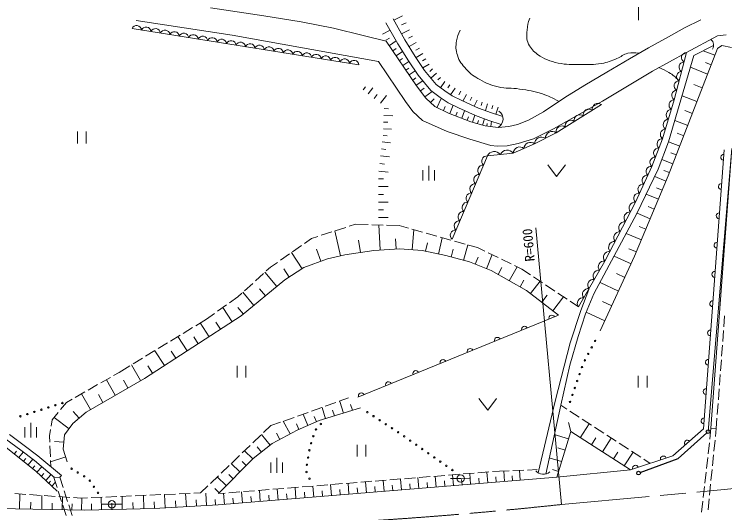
# Model space of a CAD drawing. Units: millimetres, scale not verified. Extents: x 40000 to 680000, y 20000 to 380000.
# Drawn here: x 424482 to 521197, y 274900 to 342792 of the extents above; entities that cross this region are included whole.
import ezdxf
from ezdxf.enums import TextEntityAlignment as Align

# ---------------------------------------------------------------- set-up
doc = ezdxf.new("R2010")
doc.units = ezdxf.units.MM
doc.header["$LTSCALE"] = 1000
doc.linetypes.add('CHAIN', pattern=[18.5, 12, -1.5, 3.5, -1.5])
for name, color, linetype, lineweight in [('M-BMK', 2, 'CHAIN', 13), ('M-STR-HTXT', 7, 'Continuous', 13), ('M-STR-STRC', 7, 'Continuous', 25), ('M-WORK', 1, 'Continuous', 13)]:
    doc.layers.add(name, color=color, linetype=linetype, lineweight=lineweight)
doc.styles.add('ＭＳ ゴシック', font='')
doc.styles.get('ＭＳ ゴシック').set_extended_font_data('MS Gothic')

msp = doc.modelspace()

# ---------------------------------------------------------------- linework, layer by layer
at = {"layer": 'M-BMK'}
msp.add_line((498956, 276028), (524457, 278384), dxfattribs=at)
msp.add_arc((434853, 872594), 600000, 264.81633, 276.13303, dxfattribs=at)
at = {"layer": 'M-STR-HTXT'}
for p, q in [((509459, 342000), (509459, 356000)), ((498956, 276028), (495474, 313708))]:
    msp.add_line(p, q, dxfattribs=at)
at = {"layer": 'M-STR-STRC'}
for p, q in [((514840, 282282), (518747, 285797)), ((509693, 280396), (514840, 282282))]:
    msp.add_line(p, q, dxfattribs=at)
for centre in [(518933, 285964), (509459, 280310)]:
    msp.add_circle(centre, 250, dxfattribs=at)
at = {"layer": 'M-WORK'}
for p, q in [((451179, 343669), (458475, 342578)), ((458475, 342578), (463560, 341773)), ((477337, 342583), (476135, 341991)), ((441063, 341934), (454162, 339923)), ((463560, 341773), (467926, 340883)), ((475083, 341614), (476710, 338735)), ((476041, 342155), (477656, 339298)), ((477810, 341622), (477210, 341326)), ((515734, 340919), (517930, 342043)), ((471406, 335896), (440517, 340845)), ((467926, 340883), (471976, 339878)), ((474630, 340066), (475653, 340607)), ((478284, 340660), (477197, 340124)), ((513551, 339694), (515734, 340919)), ((454162, 339923), (474068, 336361)), ((471976, 339878), (475128, 339126)), ((475053, 339268), (475552, 339532)), ((478713, 339790), (478170, 339522)), ((510806, 338213), (513551, 339694)), ((515970, 337561), (520220, 339832)), ((520220, 339832), (521393, 339972)), ((475128, 339126), (479241, 333060)), ((475545, 338511), (476479, 339145)), ((476710, 338735), (478135, 336456)), ((477656, 339298), (479060, 337051)), ((479179, 338941), (478231, 338378)), ((516987, 337162), (519682, 338531)), ((520776, 338524), (520214, 338125)), ((522113, 338266), (520776, 338524)), ((476014, 337819), (476447, 338112)), ((476484, 337126), (477349, 337713)), ((479629, 338182), (479155, 337901)), ((508214, 336719), (510806, 338213)), ((511364, 335035), (515970, 337561)), ((520214, 338125), (513503, 320801)), ((519852, 337193), (518262, 337809)), ((476928, 336471), (477337, 336749)), ((479060, 337051), (480324, 335136)), ((480079, 337424), (479170, 336884)), ((480511, 336697), (480057, 336427)), ((505138, 334880), (508214, 336719)), ((513551, 325423), (516987, 337162)), ((474068, 336361), (477726, 330908)), ((477372, 335816), (478191, 336371)), ((478135, 336456), (479441, 334477)), ((480943, 335970), (480103, 335471)), ((519359, 335920), (518564, 336228)), ((477807, 335174), (478209, 335446)), ((478243, 334532), (479046, 335076)), ((480324, 335136), (481933, 333221)), ((481401, 335342), (481048, 335005)), ((481941, 334776), (481210, 334081)), ((502150, 333131), (505138, 334880)), ((504575, 330965), (511364, 335035)), ((518866, 334648), (516518, 335558)), ((478720, 333828), (479159, 334126)), ((479197, 333125), (480076, 333721)), ((479441, 334477), (481168, 332421)), ((482497, 334192), (482132, 333844)), ((471990, 332477), (472307, 332884)), ((472642, 331970), (473275, 332784)), ((479241, 333060), (480524, 331336)), ((479780, 332335), (480273, 332702)), ((481933, 333221), (483082, 332340)), ((483087, 333649), (482519, 332771)), ((483789, 333194), (483505, 332756)), ((484491, 332740), (483885, 331804)), ((499418, 331433), (502150, 333131)), ((518139, 332769), (516964, 333224)), ((473484, 331315), (473894, 331841)), ((480367, 331547), (481351, 332280)), ((481168, 332421), (482442, 331445)), ((483082, 332340), (484078, 331676)), ((485260, 332291), (485000, 331798)), ((486049, 331875), (485565, 330959)), ((474327, 330660), (475146, 331713)), ((477726, 330908), (478760, 329529)), ((480524, 331336), (481711, 330207)), ((481145, 330746), (481627, 331253)), ((482018, 330064), (482608, 331334)), ((482442, 331445), (483530, 330719)), ((484078, 331676), (485418, 331025)), ((485418, 331025), (487691, 330003)), ((486782, 331488), (486540, 331030)), ((487515, 331101), (487080, 330278)), ((488191, 330796), (488054, 330351)), ((496533, 329518), (499418, 331433)), ((497872, 327174), (504575, 330965)), ((517411, 330890), (515382, 331676)), ((474826, 329946), (475428, 329926)), ((481711, 330207), (483607, 329326)), ((482895, 329657), (483149, 330205)), ((483530, 330719), (484952, 330028)), ((483776, 329261), (484209, 330389)), ((484952, 330028), (487277, 328983)), ((487691, 330003), (489453, 329365)), ((488903, 330577), (488625, 329677)), ((489623, 330355), (489484, 329905)), ((490343, 330132), (490049, 329179)), ((474793, 328984), (475997, 328943)), ((478760, 329529), (480063, 328323)), ((483607, 329326), (486652, 328158)), ((484588, 328949), (484782, 329457)), ((485399, 328638), (485788, 329652)), ((486879, 328092), (487154, 329039)), ((487277, 328983), (489091, 328326)), ((489453, 329365), (490975, 328855)), ((494477, 328356), (496533, 329518)), ((516782, 329267), (515767, 329660)), ((474763, 328088), (475323, 328069)), ((480063, 328323), (483414, 326829)), ((486136, 328356), (486312, 328816)), ((486652, 328158), (488567, 327602)), ((487558, 327895), (487681, 328319)), ((488237, 327698), (488483, 328547)), ((488791, 327573), (488837, 327927)), ((489091, 328326), (490782, 327760)), ((489356, 327500), (489447, 328207)), ((492971, 327782), (494477, 328356)), ((516153, 327643), (514400, 328322)), ((474732, 327192), (475852, 327154)), ((488567, 327602), (490348, 327372)), ((490348, 327372), (491796, 327501)), ((491796, 327501), (492971, 327782)), ((495153, 325833), (497872, 327174)), ((433086, 326797), (433086, 325197)), ((434286, 325197), (434286, 326797)), ((474687, 326292), (475246, 326226)), ((483414, 326829), (486497, 325776)), ((515610, 326241), (514733, 326580)), ((474581, 325397), (475700, 325265)), ((486497, 325776), (489370, 324933)), ((491591, 324876), (493066, 325163)), ((493066, 325163), (495153, 325833)), ((512144, 321693), (513551, 325423)), ((515066, 324838), (513552, 325425)), ((474468, 324446), (475063, 324375)), ((489370, 324933), (490231, 324837)), ((490231, 324837), (491591, 324876)), ((518933, 285964), (522161, 324492)), ((519320, 286429), (522161, 324492)), ((474356, 323494), (475545, 323354)), ((514597, 323627), (513840, 323920)), ((474235, 322467), (474877, 322391)), ((480893, 320153), (480893, 322153)), ((497106, 322285), (498306, 320685)), ((498306, 320685), (499506, 322285)), ((514128, 322415), (512635, 322994)), ((474113, 321440), (475397, 321289)), ((480093, 320153), (480093, 321553)), ((481693, 320153), (481693, 321553)), ((509236, 315642), (512144, 321693)), ((513665, 321221), (512918, 321510)), ((474064, 320379), (474729, 320382)), ((513503, 320801), (508929, 309860)), ((513182, 320034), (511653, 320673)), ((474069, 319316), (475398, 319321)), ((474073, 318258), (474734, 318261)), ((512160, 317589), (510504, 318281)), ((512671, 318811), (511907, 319131)), ((474078, 317201), (475400, 317207)), ((511606, 316264), (510778, 316610)), ((474082, 316150), (474739, 316153)), ((503395, 304724), (509236, 315642)), ((511052, 314939), (509258, 315689)), ((474087, 315099), (475401, 315105)), ((468184, 313303), (469609, 313770)), ((470085, 313925), (470954, 314210)), ((470954, 314210), (472678, 314149)), ((473178, 314131), (474677, 314078)), ((474313, 310691), (474091, 314099)), ((475176, 314060), (476900, 313999)), ((476900, 313999), (478138, 313652)), ((478619, 313517), (480064, 313112)), ((478658, 310734), (478863, 313449)), ((510452, 313504), (509555, 313879)), ((464938, 312240), (465808, 312525)), ((466283, 312681), (467709, 313147)), ((468912, 309899), (468136, 313287)), ((480545, 312977), (481989, 312572)), ((482471, 312436), (483915, 312031)), ((509852, 312069), (507786, 312932)), ((463986, 311576), (464938, 312240)), ((471604, 310355), (471345, 312042)), ((476486, 310833), (476398, 312191)), ((480469, 310528), (480717, 311642)), ((482251, 310130), (482748, 312359)), ((484396, 311896), (485841, 311491)), ((462346, 310431), (463576, 311289)), ((466235, 309164), (465632, 310795)), ((469485, 310030), (473421, 310633)), ((473421, 310633), (476954, 310863)), ((476954, 310863), (479999, 310633)), ((479999, 310633), (483216, 309915)), ((483959, 309716), (484243, 310777)), ((485656, 309262), (486225, 311383)), ((486322, 311356), (487560, 311009)), ((487560, 311009), (488544, 310531)), ((509161, 310416), (508128, 310847)), ((460706, 309286), (461936, 310144)), ((463656, 308140), (462226, 310346)), ((467101, 309484), (469485, 310030)), ((483216, 309915), (486433, 309053)), ((487227, 308737), (487610, 309701)), ((488768, 308124), (489535, 310050)), ((488994, 310313), (490343, 309658)), ((508929, 309860), (504250, 299657)), ((508433, 308779), (506129, 309835)), ((459344, 308335), (460296, 309000)), ((463913, 308306), (467101, 309484)), ((486433, 309053), (489392, 307876)), ((490793, 309440), (492142, 308785)), ((492592, 308566), (493576, 308089)), ((460223, 305719), (458609, 307664)), ((458790, 307829), (459344, 308335)), ((461891, 306996), (461176, 308099)), ((461299, 306612), (463913, 308306)), ((489392, 307876), (494218, 305175)), ((490333, 307349), (490867, 308304)), ((491859, 306495), (492927, 308404)), ((493576, 308089), (494735, 307315)), ((455381, 301700), (461299, 306612)), ((457313, 306481), (458421, 307492)), ((493340, 305667), (493857, 306592)), ((495151, 307037), (496398, 306204)), ((507588, 306936), (506436, 307464)), ((455835, 305132), (456943, 306144)), ((494763, 304753), (496062, 306428)), ((496814, 305926), (498061, 305093)), ((506743, 305093), (504213, 306253)), ((454912, 304289), (455466, 304795)), ((457112, 303136), (455619, 304935)), ((458668, 304428), (457860, 305400)), ((494218, 305175), (498577, 301794)), ((498477, 304815), (499724, 303982)), ((501595, 302440), (502672, 305326)), ((502246, 302004), (503395, 304724)), ((453802, 303500), (454912, 304289)), ((496275, 303580), (497008, 304525)), ((497787, 302407), (499253, 304297)), ((500140, 303705), (501299, 302931)), ((452172, 302342), (453394, 303211)), ((454128, 300892), (452872, 302840)), ((455673, 301942), (454927, 302841)), ((505815, 303069), (504550, 303649)), ((450655, 301264), (451764, 302052)), ((498577, 301794), (471268, 290638)), ((500141, 298054), (501595, 302440)), ((501238, 298908), (502246, 302004)), ((504887, 301046), (502336, 302215)), ((442196, 293197), (455381, 301700)), ((449192, 300372), (450655, 301264)), ((452570, 299887), (451942, 300861)), ((521177, 301730), (521066, 300234)), ((447484, 299331), (448765, 300112)), ((451012, 298882), (449808, 300748)), ((445776, 298290), (447057, 299071)), ((448026, 296956), (446774, 298898)), ((449519, 297919), (448917, 298852)), ((500112, 294991), (501238, 298908)), ((521028, 299735), (520916, 298239)), ((444068, 297249), (445349, 298030)), ((498100, 290103), (500141, 298054)), ((442361, 296209), (443642, 296989)), ((444919, 294953), (443616, 296974)), ((446473, 295955), (445846, 296926)), ((520879, 297741), (520767, 296245)), ((440653, 295168), (441934, 295948)), ((441670, 292893), (440433, 295034)), ((498861, 289562), (500112, 294991)), ((520730, 295746), (520618, 294250)), ((438006, 293585), (438763, 294016)), ((438763, 294016), (440226, 294908)), ((443302, 293910), (442651, 294921)), ((454815, 294916), (454815, 293316)), ((456015, 293316), (456015, 294916)), ((434277, 288620), (442196, 293197)), ((436269, 292594), (437572, 293337)), ((509415, 293551), (509415, 291951)), ((510615, 291951), (510615, 293551)), ((520581, 293752), (520469, 292256)), ((434531, 291604), (435834, 292347)), ((438245, 290913), (437024, 293025)), ((439958, 291903), (439339, 292973)), ((432793, 290614), (434097, 291357)), ((520432, 291757), (520320, 290262)), ((431602, 289935), (432359, 290366)), ((434866, 288960), (433633, 291093)), ((436555, 289936), (435945, 290992)), ((469985, 290535), (468711, 290081)), ((487725, 290464), (488925, 288864)), ((488925, 288864), (490125, 290464)), ((430777, 288946), (431602, 289935)), ((466356, 289241), (464943, 288737)), ((465997, 287446), (471626, 289205)), ((466854, 287714), (466375, 289247)), ((468240, 289913), (466827, 289409)), ((469301, 288479), (468813, 290051)), ((470533, 288864), (470252, 289634)), ((495805, 280331), (498100, 290103)), ((496820, 280174), (498861, 289562)), ((498861, 289562), (499705, 289011)), ((520283, 289763), (520171, 288267)), ((429632, 287574), (430457, 288563)), ((432477, 287049), (434277, 288620)), ((433304, 287771), (432495, 288699)), ((464472, 288569), (463060, 288065)), ((464461, 286785), (463797, 288328)), ((468080, 288097), (467805, 288869)), ((500124, 288738), (501380, 287918)), ((429492, 286718), (429632, 287574)), ((431952, 286352), (429901, 287897)), ((462034, 285637), (461098, 287365)), ((462589, 287897), (461176, 287393)), ((462972, 286145), (465997, 287446)), ((465641, 287293), (465324, 288031)), ((501799, 287645), (503055, 286825)), ((520134, 287769), (520028, 286362)), ((425938, 285170), (425938, 286570)), ((426738, 285170), (426738, 287170)), ((427538, 285170), (427538, 286570)), ((431309, 285498), (432477, 287049)), ((459431, 286771), (458424, 285811)), ((460705, 287225), (459431, 286771)), ((463226, 286254), (462895, 287026)), ((500222, 285948), (499943, 287195)), ((501529, 285111), (502753, 287023)), ((503474, 286552), (504730, 285733)), ((519152, 284918), (519320, 286429)), ((520028, 286362), (519320, 286429)), ((520028, 286362), (519918, 285267)), ((423826, 285575), (425843, 284074)), ((429272, 285369), (429412, 286225)), ((429312, 284527), (429272, 285369)), ((431156, 283545), (431309, 285498)), ((458062, 285465), (456976, 284430)), ((459302, 284087), (458156, 285555)), ((459594, 284315), (462972, 286145)), ((460651, 284888), (460183, 285752)), ((499932, 284991), (497995, 285578)), ((498345, 279756), (500222, 285948)), ((500222, 285948), (508360, 280741)), ((505149, 285459), (506405, 284640)), ((423360, 284924), (425364, 283433)), ((431232, 284516), (429952, 284617)), ((503037, 284146), (503640, 285089)), ((504545, 283182), (505751, 285067)), ((506824, 284366), (508080, 283547)), ((518930, 282930), (519096, 284421)), ((519868, 284769), (519718, 283277)), ((423143, 283984), (427411, 280583)), ((425364, 283433), (427221, 282041)), ((425843, 284074), (427719, 282667)), ((429407, 282529), (429336, 284028)), ((431711, 281841), (431156, 283545)), ((456615, 284085), (455529, 283050)), ((457026, 282310), (459594, 284315)), ((458128, 283170), (457555, 283904)), ((471161, 284151), (471161, 282551)), ((472361, 282551), (472361, 284151)), ((499462, 283441), (498494, 283735)), ((424498, 282904), (424798, 283280)), ((425100, 282424), (425700, 283176)), ((427719, 282667), (430899, 279981)), ((431490, 282518), (429439, 281850)), ((455167, 282705), (454082, 281670)), ((456961, 282245), (455845, 283352)), ((506032, 282231), (506626, 283160)), ((507518, 281280), (508707, 283138)), ((508499, 283273), (509755, 282454)), ((518709, 280942), (518875, 282433)), ((519667, 282779), (519517, 281287)), ((425734, 281919), (426050, 282315)), ((426368, 281414), (426999, 282206)), ((427221, 282041), (429976, 279714)), ((429471, 281187), (429431, 282030)), ((452269, 277516), (457026, 282310)), ((455190, 280459), (454025, 281615)), ((456075, 281352), (455517, 281905)), ((459412, 280362), (459412, 281762)), ((460212, 280362), (460212, 282362)), ((461012, 280362), (461012, 281762)), ((498992, 281892), (497305, 282403)), ((510174, 282181), (511018, 281629)), ((426980, 280926), (427285, 281309)), ((427411, 280583), (430343, 277862)), ((427581, 280426), (428246, 281143)), ((453720, 281325), (452634, 280289)), ((490512, 280577), (489582, 280502)), ((491842, 280628), (490512, 280577)), ((491224, 279171), (491107, 280600)), ((493841, 280705), (492342, 280648)), ((493362, 279346), (493252, 280683)), ((495671, 280776), (494341, 280725)), ((498583, 280541), (497739, 280797)), ((508360, 280741), (498345, 279756)), ((519467, 280790), (519316, 279297)), ((428182, 279868), (428531, 280243)), ((428783, 279310), (429481, 280061)), ((429880, 279711), (430701, 279734)), ((429880, 279711), (430324, 278328)), ((430701, 279734), (430899, 279981)), ((430701, 279734), (431145, 278351)), ((452272, 279944), (451187, 278909)), ((453340, 278595), (452123, 279802)), ((452246, 275968), (498345, 279756)), ((454265, 279527), (453682, 280105)), ((479116, 279665), (477620, 279545)), ((479557, 278212), (479435, 279690)), ((481109, 279824), (479614, 279705)), ((483103, 279984), (481608, 279864)), ((481914, 278406), (481793, 279879)), ((485097, 280143), (483601, 280024)), ((485255, 279569), (483850, 279569)), ((484263, 278599), (484142, 280067)), ((485255, 279569), (486429, 279620)), ((487090, 280303), (485595, 280183)), ((486604, 278791), (486484, 280254)), ((489084, 280463), (487589, 280343)), ((487771, 278887), (487711, 279616)), ((488938, 278983), (488818, 280441)), ((490081, 279077), (490022, 279791)), ((492293, 279259), (492238, 279927)), ((518488, 278955), (518654, 280445)), ((429197, 278926), (429436, 279184)), ((429610, 278542), (430090, 279059)), ((450825, 278564), (449818, 277604)), ((465160, 278548), (463665, 278428)), ((465245, 277036), (465121, 278545)), ((467154, 278707), (465659, 278588)), ((467651, 277234), (467527, 278737)), ((469148, 278867), (467652, 278747)), ((471141, 279026), (469646, 278907)), ((470048, 277431), (469925, 278929)), ((473135, 279186), (471640, 279066)), ((472437, 277627), (472315, 279120)), ((475128, 279346), (473633, 279226)), ((474818, 277823), (474696, 279311)), ((477122, 279505), (475627, 279385)), ((476005, 277920), (475944, 278662)), ((477192, 278018), (477070, 279501)), ((478374, 278115), (478313, 278854)), ((480735, 278309), (480675, 279046)), ((483088, 278502), (483028, 279236)), ((485434, 278695), (485374, 279427)), ((519266, 278800), (519116, 277307)), ((430477, 277852), (430935, 276424)), ((431298, 277875), (431756, 276447)), ((449818, 277604), (448933, 277566)), ((450638, 275877), (450542, 277578)), ((452374, 277622), (451766, 278225)), ((453199, 277590), (452269, 277516)), ((455192, 277750), (453697, 277630)), ((455542, 276239), (455416, 277768)), ((457186, 277910), (455691, 277790)), ((459179, 278069), (457684, 277949)), ((457980, 276439), (457855, 277963)), ((461173, 278229), (459678, 278109)), ((460410, 276639), (460285, 278158)), ((463167, 278388), (461671, 278269)), ((462832, 276838), (462707, 278351)), ((464038, 276937), (463976, 277691)), ((466448, 277135), (466386, 277887)), ((468849, 277332), (468788, 278081)), ((471243, 277529), (471181, 278276)), ((473628, 277725), (473567, 278469)), ((518267, 276967), (518433, 278458)), ((426079, 277404), (424582, 277505)), ((425202, 275417), (425237, 277460)), ((428074, 277270), (426578, 277370)), ((428229, 275365), (428262, 277257)), ((430070, 277135), (428573, 277236)), ((432065, 277001), (430569, 277102)), ((431031, 275317), (431061, 277069)), ((433560, 276900), (432564, 276967)), ((434446, 276939), (433560, 276900)), ((433644, 275272), (433672, 276905)), ((436444, 277025), (434946, 276960)), ((436372, 275315), (436334, 277020)), ((438442, 277112), (436944, 277047)), ((440440, 277198), (438942, 277133)), ((439195, 275378), (439155, 277142)), ((442439, 277285), (440940, 277220)), ((442115, 275444), (442074, 277269)), ((444437, 277371), (442938, 277306)), ((446435, 277458), (444936, 277393)), ((445047, 275562), (444943, 277393)), ((448433, 277544), (446934, 277479)), ((447917, 275724), (447815, 277517)), ((449277, 275800), (449229, 276651)), ((451867, 275947), (451824, 276715)), ((453095, 276038), (452969, 277572)), ((454319, 276138), (454256, 276903)), ((456761, 276339), (456698, 277101)), ((459195, 276539), (459133, 277298)), ((461621, 276738), (461559, 277495)), ((519066, 276810), (518915, 275317)), ((426716, 275391), (426732, 276337)), ((429630, 275341), (429645, 276217)), ((431088, 275948), (431546, 274519)), ((431909, 275971), (432367, 274543)), ((432338, 275295), (432352, 276111)), ((435008, 275284), (434989, 276137)), ((437768, 276056), (436466, 276067)), ((437784, 275347), (437764, 276229)), ((437768, 276056), (439099, 276073)), ((440655, 275411), (440634, 276324)), ((443521, 275475), (452246, 275968)), ((443582, 275479), (443530, 276395)), ((446482, 275643), (446431, 276539)), ((518045, 274979), (518211, 276470)), ((420395, 275499), (434115, 275264)), ((434115, 275264), (443521, 275475))]:
    msp.add_line(p, q, dxfattribs=at)
for points in [[(515970, 337561), (514312, 331150), (512741, 325826), (511286, 322073), (509058, 317218), (504872, 309162), (501299, 302931)], [(504400, 330480), (498256, 326657), (495301, 325124), (492408, 323873), (488894, 323494), (484085, 312142)], [(521112, 324309), (518288, 286331), (514137, 282672), (508360, 280741)]]:
    msp.add_lwpolyline(points, dxfattribs=at)
for centre, radius in [((503543, 298308), 100), ((503079, 297422), 100), ((502615, 296537), 100), ((502151, 295651), 100), ((501755, 294735), 100), ((501431, 293789), 100), ((501106, 292844), 100), ((500782, 291898), 100), ((500457, 290952), 100), ((429132, 289243), 100), ((430086, 289544), 100), ((431039, 289845), 100), ((500133, 290006), 100), ((426271, 288339), 100), ((427225, 288640), 100), ((428178, 288941), 100), ((472547, 288603), 100), ((425318, 288038), 100), ((473384, 288056), 100), ((474221, 287509), 100), ((465556, 286245), 100), ((466218, 286995), 100), ((475058, 286961), 100), ((475895, 286414), 100), ((465192, 285328), 100), ((476732, 285867), 100), ((477558, 285303), 100), ((464895, 284373), 100), ((478377, 284731), 100), ((464655, 283405), 100), ((479197, 284158), 100), ((480017, 283585), 100), ((464486, 282419), 100), ((480836, 283012), 100), ((481656, 282439), 100), ((464317, 281433), 100), ((482476, 281867), 100), ((432294, 280907), 100), ((433137, 280384), 100), ((464266, 280463), 100), ((483295, 281294), 100), ((484115, 280721), 100), ((434002, 279881), 100), ((464673, 279549), 100), ((485255, 279569), 500), ((434763, 279267), 100), ((435327, 278441), 100), ((435892, 277616), 100), ((437768, 276056), 500)]:
    msp.add_circle(centre, radius, dxfattribs=at)
for centre, radius, start, end in [((441133, 340569), 675, 5.90831, 155.88738), ((442420, 340363), 675, 5.90831, 155.88738), ((443707, 340157), 675, 5.90831, 155.88738), ((444994, 339950), 675, 5.90831, 155.88738), ((446281, 339744), 675, 5.90831, 155.88738), ((447568, 339538), 675, 5.90831, 155.88738), ((448855, 339332), 675, 5.90831, 155.88738), ((450142, 339126), 675, 5.90831, 155.88738), ((451429, 338919), 675, 5.90831, 155.88738), ((452716, 338713), 675, 5.90831, 155.88738), ((454003, 338507), 675, 5.90831, 155.88738), ((455290, 338301), 675, 5.90831, 155.88738), ((456577, 338095), 675, 5.90831, 155.88738), ((457864, 337888), 675, 5.90831, 155.88738), ((518704, 338580), 979, 326.08046, 51.59806), ((459152, 337682), 675, 5.90831, 155.88738), ((460439, 337476), 675, 5.90831, 155.88738), ((461726, 337270), 675, 5.90831, 155.88738), ((463013, 337063), 675, 5.90831, 155.88738), ((515986, 336873), 688, 91.39152, 239.61718), ((464300, 336857), 675, 5.90831, 155.88738), ((465587, 336651), 675, 5.90831, 155.88738), ((466874, 336445), 675, 5.90831, 155.88738), ((468161, 336239), 675, 5.90831, 155.88738), ((469448, 336032), 675, 5.90831, 155.88738), ((470735, 335826), 675, 5.90831, 155.88738), ((515655, 335591), 688, 91.39152, 239.61718), ((515323, 334308), 688, 91.39152, 239.61718), ((514992, 333026), 688, 91.39152, 239.61718), ((514660, 331744), 688, 91.39152, 239.61718), ((514338, 330419), 732, 92.00549, 235.10613), ((502701, 329100), 774, 52.60545, 191.18002), ((503930, 329865), 774, 52.60545, 191.18002), ((513945, 329088), 732, 92.00549, 235.10613), ((489720, 328512), 1301, 298.85322, 56.21054), ((501472, 328336), 774, 52.60545, 191.18002), ((500243, 327571), 774, 52.60545, 191.18002), ((513552, 327757), 732, 92.00549, 235.10613), ((499015, 326807), 774, 52.60545, 191.18002), ((513159, 326426), 732, 92.00549, 235.10613), ((496243, 325114), 943, 55.41283, 179.40232), ((497721, 325881), 943, 55.41283, 179.40232), ((494725, 324471), 871, 48.5867, 178.18374), ((512685, 325128), 700, 85.41572, 232.22158), ((489829, 323061), 1031, 37.15346, 155.16305), ((491586, 323251), 1031, 37.15346, 155.16305), ((493278, 323846), 871, 48.5867, 178.18374), ((512200, 323877), 700, 85.41572, 232.22158), ((488828, 322778), 719, 84.78328, 229.30619), ((511715, 322627), 700, 85.41572, 232.22158), ((521038, 323312), 400, 85.74845, 265.74845), ((488294, 321517), 719, 84.78328, 229.30619), ((511186, 321385), 696, 81.69667, 228.99903), ((487760, 320255), 719, 84.78328, 229.30619), ((510629, 320171), 696, 81.69667, 228.99903), ((487225, 318994), 719, 84.78328, 229.30619), ((510072, 318957), 696, 81.69667, 228.99903), ((520741, 319323), 400, 85.74845, 265.74845), ((486691, 317733), 719, 84.78328, 229.30619), ((509515, 317743), 696, 81.69667, 228.99903), ((486157, 316471), 719, 84.78328, 229.30619), ((508996, 316398), 822, 85.62512, 219.45753), ((485623, 315210), 719, 84.78328, 229.30619), ((508298, 315055), 822, 85.62512, 219.45753), ((520445, 315334), 400, 85.74845, 265.74845), ((485089, 313949), 719, 84.78328, 229.30619), ((507600, 313713), 822, 85.62512, 219.45753), ((484554, 312687), 719, 84.78328, 229.30619), ((506902, 312370), 822, 85.62512, 219.45753), ((506204, 311027), 822, 85.62512, 219.45753), ((520148, 311345), 400, 85.74845, 265.74845), ((505507, 309684), 822, 85.62512, 219.45753), ((504745, 308406), 766, 80.48527, 219.85479), ((504031, 307160), 766, 80.48527, 219.85479), ((519852, 307356), 400, 85.74845, 265.74845), ((503316, 305914), 766, 80.48527, 219.85479), ((502601, 304668), 766, 80.48527, 219.85479), ((501887, 303421), 766, 80.48527, 219.85479), ((519555, 303367), 400, 85.74845, 265.74845), ((497651, 301416), 400, 22.22155, 202.22155), ((493948, 299904), 400, 22.22155, 202.22155), ((519258, 299378), 400, 85.74845, 265.74845), ((490245, 298391), 400, 22.22155, 202.22155), ((486543, 296878), 400, 22.22155, 202.22155), ((482840, 295365), 400, 22.22155, 202.22155), ((518962, 295389), 400, 85.74845, 265.74845), ((479137, 293853), 400, 22.22155, 202.22155), ((475434, 292340), 400, 22.22155, 202.22155), ((471731, 290827), 400, 22.22155, 202.22155), ((518665, 291400), 400, 85.74845, 265.74845), ((518369, 287411), 400, 85.74845, 265.74845), ((516100, 284402), 400, 41.39153, 221.39153), ((512825, 282233), 400, 18.48174, 198.48174), ((496499, 281454), 1320, 219.01056, 311.35795), ((509032, 280965), 400, 18.48174, 198.48174)]:
    msp.add_arc(centre, radius, start, end, dxfattribs=at)
for points, knots in [([(494652, 342245), (494417, 341554), (494338, 341279), (494288, 340636), (494229, 339886), (494157, 339392), (494498, 338721), (494828, 338074), (495134, 337747), (495724, 337323), (496687, 336631), (497360, 336386), (498520, 336136), (499678, 335886), (500362, 335960), (501546, 335944), (502669, 335930), (503310, 335894), (504418, 336078), (505263, 336219), (505709, 336436), (506506, 336749), (507110, 336986), (507364, 337345), (507999, 337476), (508577, 337596), (508872, 337562), (509510, 337466)], [0, 0, 0, 0, 1, 1, 1, 2, 2, 2, 3, 3, 3, 4, 4, 4, 5, 5, 5, 6, 6, 6, 7, 7, 7, 8, 8, 8, 9, 9, 9, 9]), ([(485182, 340608), (484890, 340005), (484787, 339744), (484684, 339152), (484552, 338399), (484580, 337931), (484799, 337199), (485050, 336358), (485423, 335960), (486005, 335303), (486606, 334624), (487057, 334337), (487844, 333886), (488749, 333365), (489321, 333166), (490333, 332909), (491448, 332626), (492126, 332782), (493263, 332603), (494488, 332410), (495195, 332342), (496366, 331932), (497284, 331611), (497631, 331449), (498639, 330916)], [0, 0, 0, 0, 1, 1, 1, 2, 2, 2, 3, 3, 3, 4, 4, 4, 5, 5, 5, 6, 6, 6, 7, 7, 7, 8, 8, 8, 8]), ([(512234, 335512), (512870, 335261), (513085, 335165), (513587, 334861), (514184, 334499), (514385, 334298), (514983, 333745)], [0, 0, 0, 0, 1, 1, 1, 2, 2, 2, 2])]:
    msp.add_open_spline(points, degree=3, knots=knots, dxfattribs=at)

# ---------------------------------------------------------------- texts
at = {"layer": 'M-STR-HTXT', "style": 'ＭＳ ゴシック'}
msp.add_text('R=600', height=1320, rotation=95.279, dxfattribs=at).set_placement((494489, 311358), align=Align.MIDDLE_CENTER)

doc.saveas('drawing.dxf')
